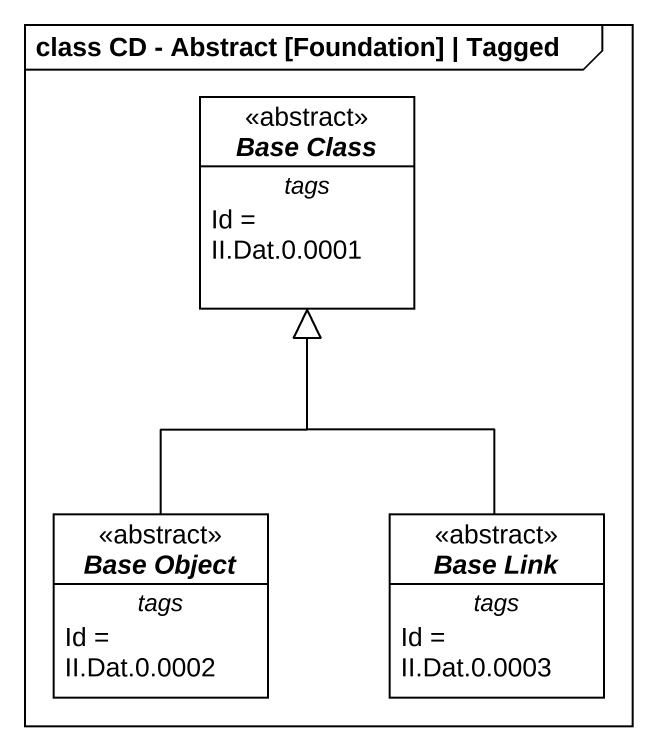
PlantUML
@startuml
mainframe class CD - Abstract [Foundation] | Tagged
hide circle
hide empty members
abstract class "Base Class" as Base_Class <<abstract>> {
  -- tags --
  Id = II.Dat.0.0001
}
abstract class "Base Object" as Base_Object <<abstract>> {
  -- tags --
  Id = II.Dat.0.0002
}
abstract class "Base Link" as Base_Link <<abstract>> {
  -- tags --
  Id = II.Dat.0.0003
}
Base_Object -up-|> Base_Class
Base_Link -up-|> Base_Class
@enduml
